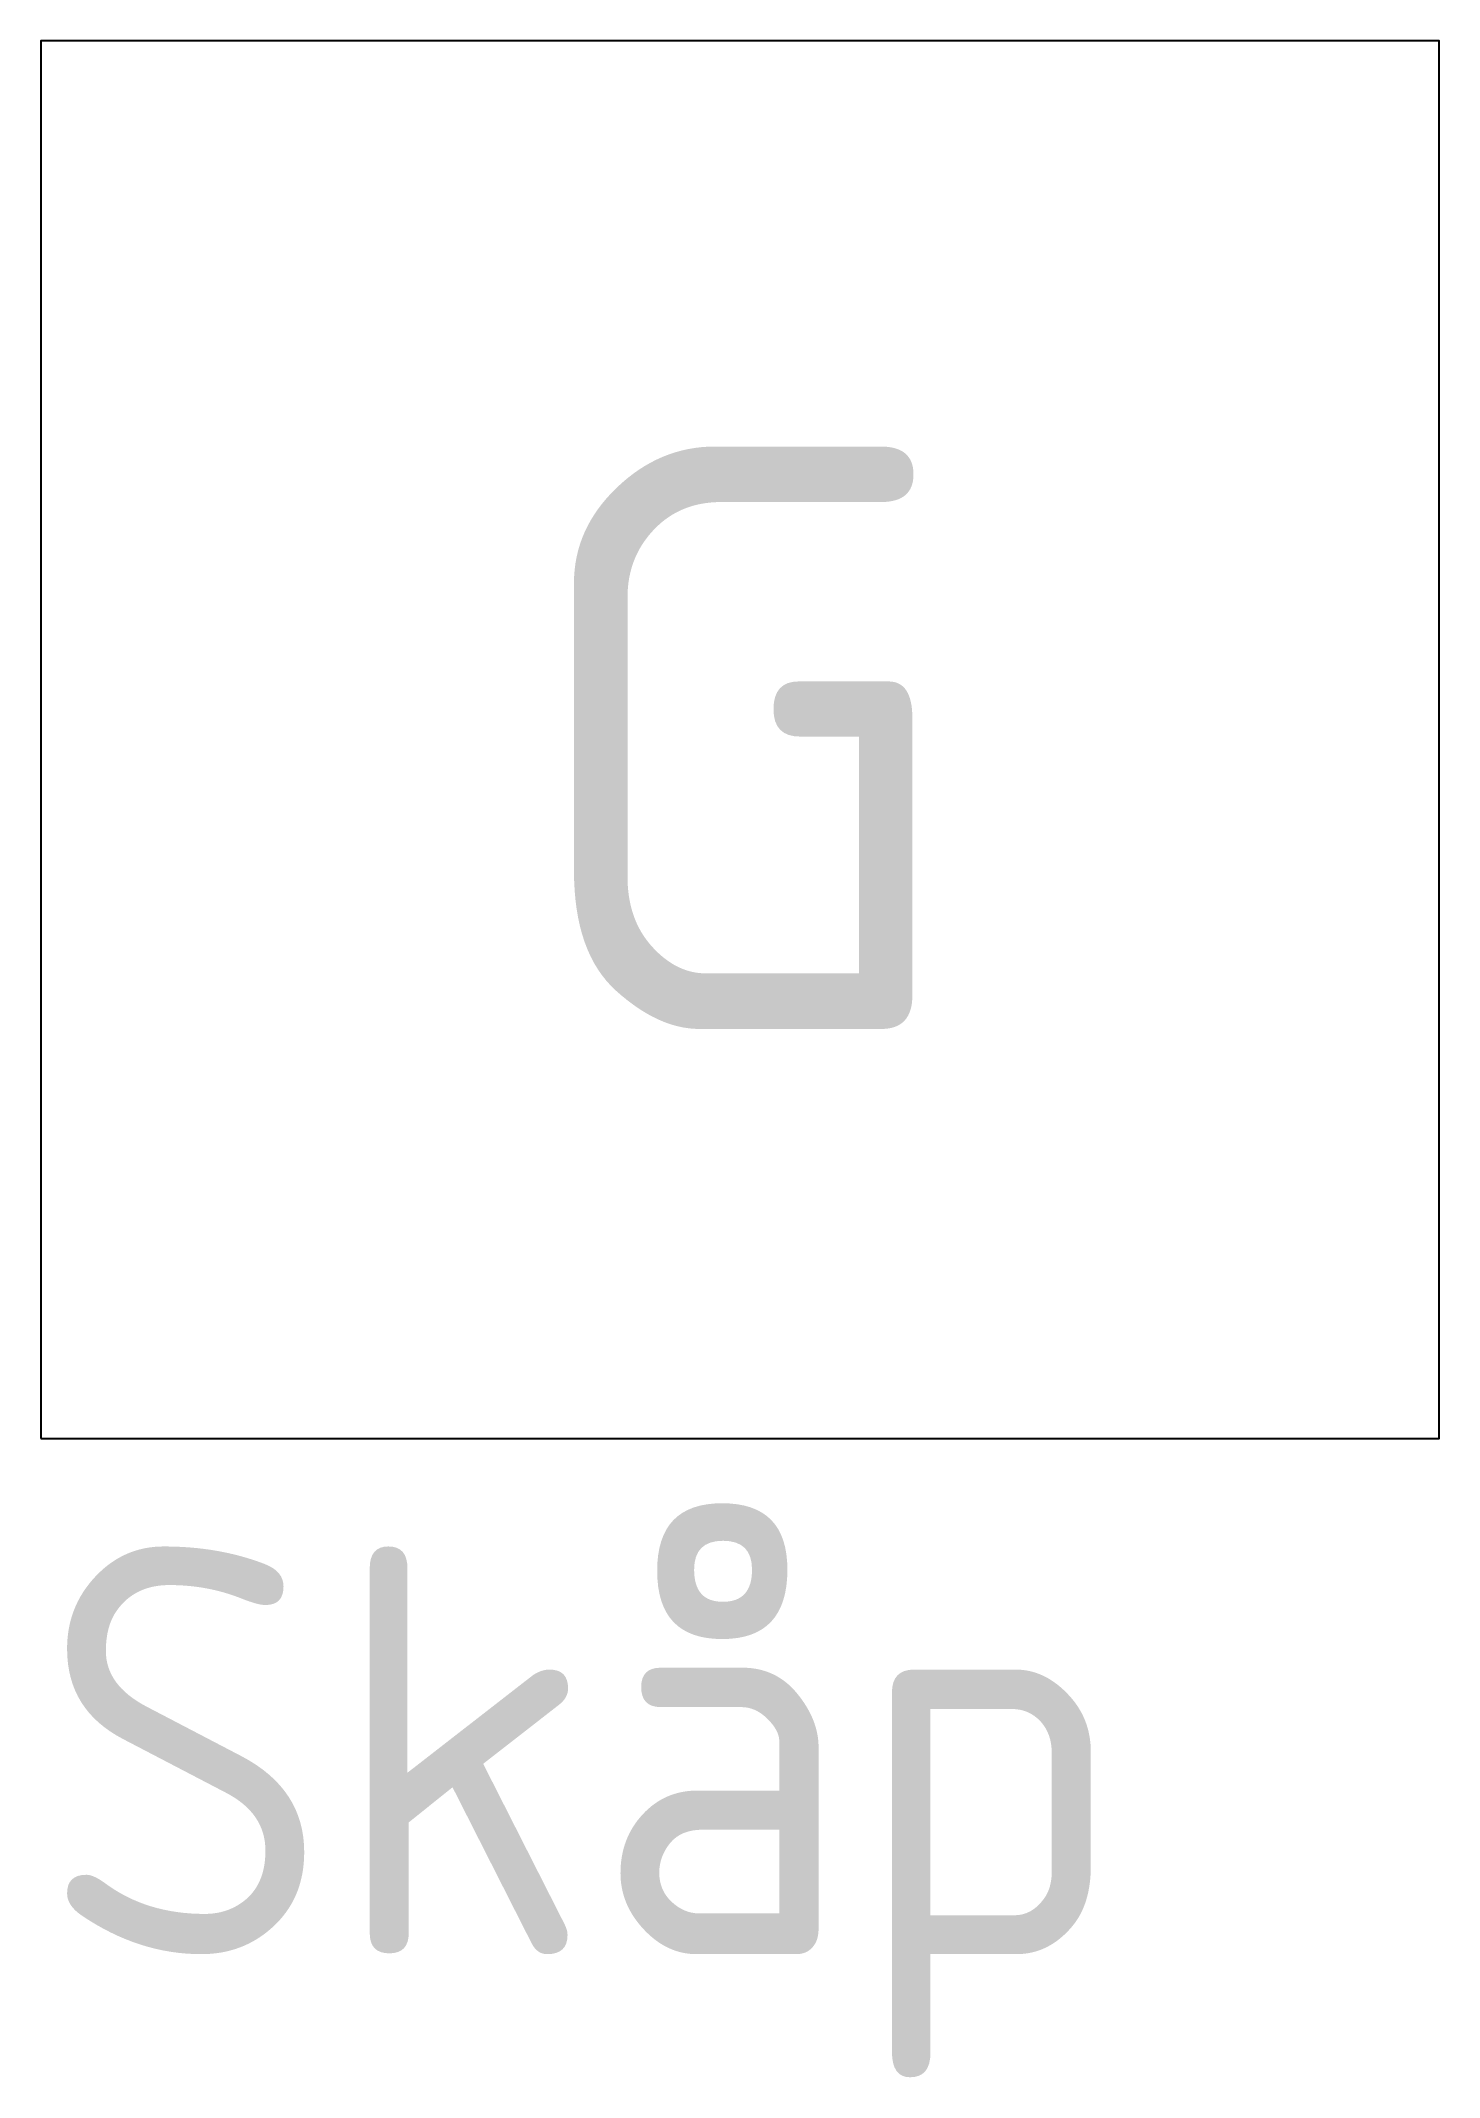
# Model space of a CAD drawing. Header units: millimetres. Extents: x 71 to 671, y 7078 to 7952.
import ezdxf
from ezdxf.enums import TextEntityAlignment as Align

# ---------------------------------------------------------------- set-up
doc = ezdxf.new("R2010")
doc.units = ezdxf.units.MM
doc.header["$LTSCALE"] = 50
doc.styles.add('ISO', font='isocp.shx')

# ---------------------------------------------------------------- blocks, each defined once
blk = doc.blocks.new('SKÅP_DYNAMISKT_2DBLOCK')
at = {"ltscale": 0.5}
blk.add_lwpolyline([(0, -600), (600, -600), (600, 0), (0, 0)], close=True, dxfattribs=at)
at = {"ltscale": 0.5, "style": 'ISO'}
blk.add_attdef('SKÅP', text='', height=250, dxfattribs=at).set_placement((300, -300), align=Align.MIDDLE_CENTER)

msp = doc.modelspace()

# ---------------------------------------------------------------- block references
at = {"ltscale": 0.5}
msp.add_blockref('SKÅP_DYNAMISKT_2DBLOCK', (71.39, 7952.47, -1.94), dxfattribs=at).add_auto_attribs({'SKÅP': 'G'})

# ---------------------------------------------------------------- texts
at = {"insert": (71.45, 7306.17, -1.94), "char_height": 175, "width": 2096.8887, "attachment_point": 1, "style": 'ISO'}
msp.add_mtext('Skåp', dxfattribs=at)

doc.saveas('drawing.dxf')
